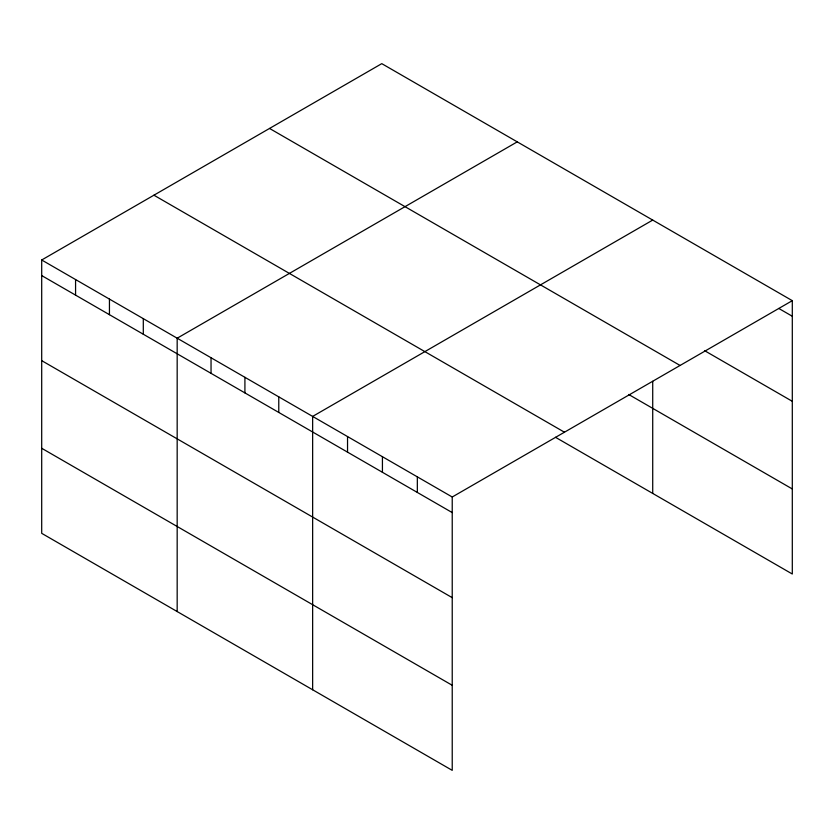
<?xml version="1.0" encoding="UTF-8"?>
<svg xmlns="http://www.w3.org/2000/svg" width="834" height="834" viewBox="0 0 834 834"><rect width="100%" height="100%" fill="white"/><g stroke="black" fill="none" stroke-linecap="round" stroke-linejoin="round"><path stroke-width="1.25" d="M452.226 597.655L452.226 497.001L41.7 259.989L41.7 533.333L452.226 770.355L452.226 597.655L41.7 360.642M555.486 437.287L792.3 574.011L792.3 300.667L381.774 63.645L41.7 259.989M517.247 141.863L177.173 338.208L177.173 611.551M652.72 220.082L312.646 416.416L312.646 689.77M452.226 497.001L792.3 300.667M778.789 308.455L792.3 316.253M704.501 350.624L792.3 401.31M269.549 128.446L680.075 365.459M628.69 394.482L792.3 488.953M153.925 195.198L564.451 432.21M41.7 275.574L452.226 512.587M41.7 448.275L452.226 685.287M652.72 381.294L652.72 493.426M417.334 476.86L417.334 492.446M382.431 456.709L382.431 472.294M347.538 436.568L347.538 452.153M278.775 396.869L278.775 412.455M244.915 377.312L244.915 392.897M211.044 357.755L211.044 373.34M143.302 318.651L143.302 334.236M109.442 299.093L109.442 314.689M75.571 279.546L75.571 295.132"/></g></svg>
